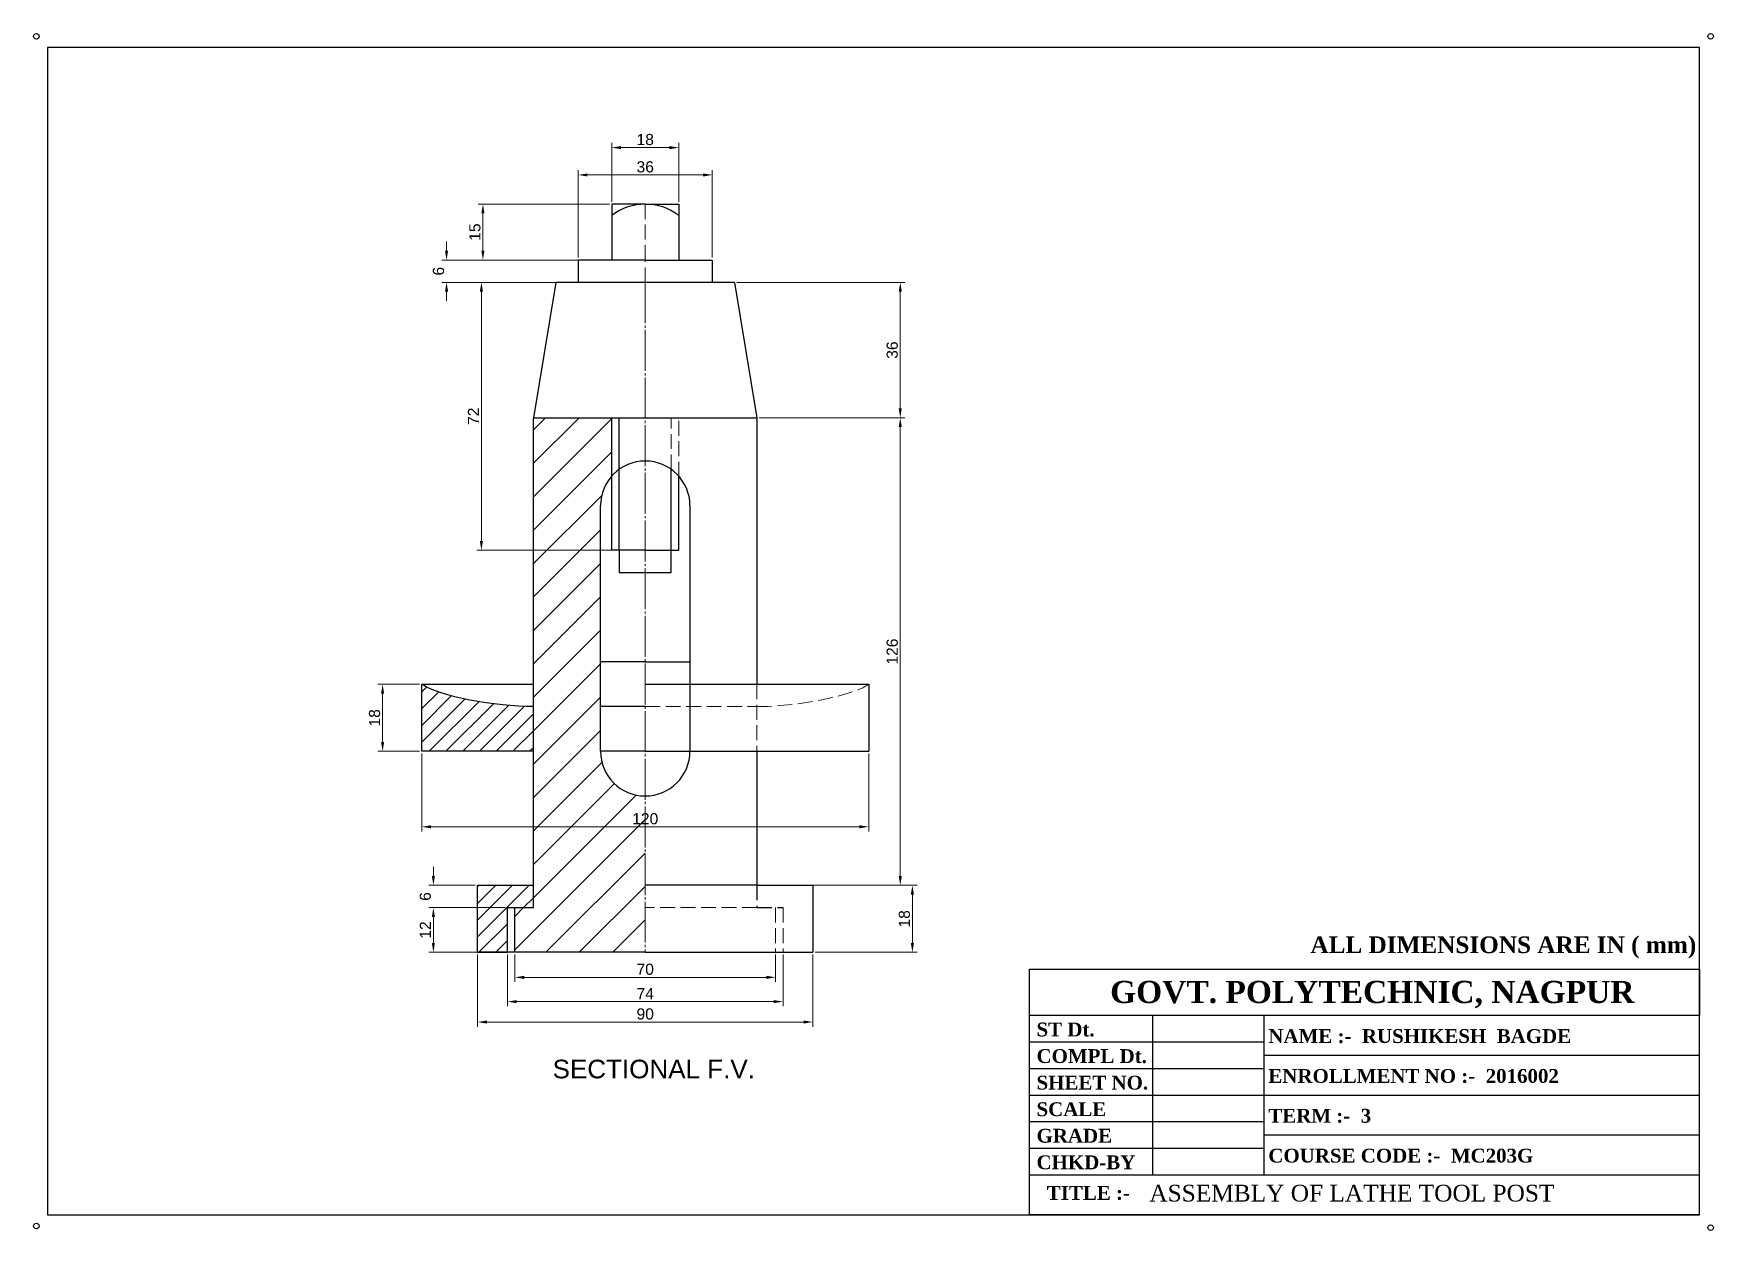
# Model space of a CAD drawing. Header units: millimetres. Extents: x 1063 to 1514, y 1916 to 2238.
import ezdxf

# ---------------------------------------------------------------- set-up
doc = ezdxf.new("R2010")
doc.units = ezdxf.units.MM
doc.linetypes.add('JIS_02_4.0', pattern=[5.5, 4, -1.5])
doc.linetypes.add('JIS_08_11', pattern=[12.8, 11, -0.6, 0.6, -0.6])
doc.styles.get("Standard").update_dxf_attribs({"font": 'arial.ttf'})
doc.dimstyles.new('ISO-25', dxfattribs={"dimtxt": 3, "dimasz": 2.5, "dimexe": 1.25, "dimexo": 0.625, "dimtad": 1, "dimdec": 0, "dimdsep": 46, "dimtxsty": 'Standard', "dimcen": 2.5, "dimadec": 0, "dimazin": 0, "dimtfac": 1, "dimtdec": 0, "dimtofl": 0, "dimtmove": 0, "dimatfit": 3, "dimfxl": 1, "dimlwd": 15, "dimlwe": 15, "dimarcsym": 0})

# ---------------------------------------------------------------- blocks, each defined once
blk = doc.blocks.new('*D3')
at = {"color": 0, "lineweight": 15, "transparency": 16777216}
for p, q in [((1189.63, 2002.84), (1169.13, 2002.84)), ((1170.38, 2000.34), (1170.38, 1993.34)), ((1189.63, 1990.84), (1169.13, 1990.84))]:
    blk.add_line(p, q, dxfattribs=at)
at = {"color": 0, "transparency": 16777216}
for points in [[(1169.96, 2000.34), (1170.79, 2000.34), (1170.38, 2002.84)], [(1169.96, 1993.34), (1170.79, 1993.34), (1170.38, 1990.84)]]:
    blk.add_solid(points, dxfattribs=at)
at = {"layer": 'Defpoints', "color": 0, "transparency": 16777216}
for p in [(1190.26, 2002.84), (1170.38, 1990.84), (1190.26, 1990.84)]:
    blk.add_point(p, dxfattribs=at)
at = {"color": 0, "transparency": 16777216, "insert": (1168.24, 1996.84), "char_height": 3, "attachment_point": 5, "rotation": 90}
blk.add_mtext('12', dxfattribs=at)
blk = doc.blocks.new('*D4')
at = {"color": 0, "lineweight": 15, "transparency": 16777216}
for p, q in [((1170.38, 2011.34), (1170.38, 2013.84)), ((1181.63, 2008.84), (1169.13, 2008.84)), ((1181.63, 2002.84), (1169.13, 2002.84)), ((1170.38, 2000.34), (1170.38, 1997.84))]:
    blk.add_line(p, q, dxfattribs=at)
at = {"color": 0, "transparency": 16777216}
for points in [[(1169.96, 2011.34), (1170.79, 2011.34), (1170.38, 2008.84)], [(1169.96, 2000.34), (1170.79, 2000.34), (1170.38, 2002.84)]]:
    blk.add_solid(points, dxfattribs=at)
at = {"layer": 'Defpoints', "color": 0, "transparency": 16777216}
for p in [(1182.26, 2008.84), (1170.38, 2002.84), (1182.26, 2002.84)]:
    blk.add_point(p, dxfattribs=at)
at = {"color": 0, "transparency": 16777216, "insert": (1168.22, 2005.84), "char_height": 3, "attachment_point": 5, "rotation": 90}
blk.add_mtext('6', dxfattribs=at)
blk = doc.blocks.new('*D5')
at = {"color": 0, "lineweight": 15, "transparency": 16777216}
for p, q in [((1167.26, 2044.22), (1167.26, 2023.32)), ((1287.26, 2044.22), (1287.26, 2023.32)), ((1169.76, 2024.57), (1284.76, 2024.57))]:
    blk.add_line(p, q, dxfattribs=at)
at = {"color": 0, "transparency": 16777216}
for points in [[(1169.76, 2024.98), (1169.76, 2024.15), (1167.26, 2024.57)], [(1284.76, 2024.98), (1284.76, 2024.15), (1287.26, 2024.57)]]:
    blk.add_solid(points, dxfattribs=at)
at = {"layer": 'Defpoints', "color": 0, "transparency": 16777216}
for p in [(1167.26, 2044.84), (1287.26, 2044.84), (1287.26, 2024.57)]:
    blk.add_point(p, dxfattribs=at)
at = {"color": 0, "transparency": 16777216, "insert": (1227.26, 2026.72), "char_height": 3, "attachment_point": 5}
blk.add_mtext('120', dxfattribs=at)
blk = doc.blocks.new('*D6')
at = {"color": 0, "lineweight": 15, "transparency": 16777216}
for p, q in [((1166.63, 2062.84), (1155.5, 2062.84)), ((1156.75, 2060.34), (1156.75, 2047.34)), ((1166.63, 2044.84), (1155.5, 2044.84))]:
    blk.add_line(p, q, dxfattribs=at)
at = {"color": 0, "transparency": 16777216}
for points in [[(1156.34, 2060.34), (1157.17, 2060.34), (1156.75, 2062.84)], [(1156.34, 2047.34), (1157.17, 2047.34), (1156.75, 2044.84)]]:
    blk.add_solid(points, dxfattribs=at)
at = {"layer": 'Defpoints', "color": 0, "transparency": 16777216}
for p in [(1167.26, 2062.84), (1156.75, 2044.84), (1167.26, 2044.84)]:
    blk.add_point(p, dxfattribs=at)
at = {"color": 0, "transparency": 16777216, "insert": (1154.6, 2053.84), "char_height": 3, "attachment_point": 5, "rotation": 90}
blk.add_mtext('18', dxfattribs=at)
blk = doc.blocks.new('*D7')
at = {"color": 0, "lineweight": 15, "transparency": 16777216}
for p, q in [((1272.88, 2008.84), (1300.24, 2008.84)), ((1298.99, 2006.34), (1298.99, 1993.34)), ((1272.88, 1990.84), (1300.24, 1990.84))]:
    blk.add_line(p, q, dxfattribs=at)
at = {"color": 0, "transparency": 16777216}
for points in [[(1298.58, 2006.34), (1299.41, 2006.34), (1298.99, 2008.84)], [(1298.58, 1993.34), (1299.41, 1993.34), (1298.99, 1990.84)]]:
    blk.add_solid(points, dxfattribs=at)
at = {"layer": 'Defpoints', "color": 0, "transparency": 16777216}
for p in [(1272.26, 2008.84), (1272.26, 1990.84), (1298.99, 1990.84)]:
    blk.add_point(p, dxfattribs=at)
at = {"color": 0, "transparency": 16777216, "insert": (1296.84, 1999.84), "char_height": 3, "attachment_point": 5, "rotation": 90}
blk.add_mtext('18', dxfattribs=at)
blk = doc.blocks.new('*D8')
at = {"color": 0, "lineweight": 15, "transparency": 16777216}
for p, q in [((1182.26, 1990.22), (1182.26, 1970.86)), ((1272.26, 1990.22), (1272.26, 1970.86)), ((1184.76, 1972.11), (1269.76, 1972.11))]:
    blk.add_line(p, q, dxfattribs=at)
at = {"color": 0, "transparency": 16777216}
for points in [[(1184.76, 1972.53), (1184.76, 1971.7), (1182.26, 1972.11)], [(1269.76, 1972.53), (1269.76, 1971.7), (1272.26, 1972.11)]]:
    blk.add_solid(points, dxfattribs=at)
at = {"layer": 'Defpoints', "color": 0, "transparency": 16777216}
for p in [(1182.26, 1990.84), (1272.26, 1990.84), (1272.26, 1972.11)]:
    blk.add_point(p, dxfattribs=at)
at = {"color": 0, "transparency": 16777216, "insert": (1227.26, 1974.27), "char_height": 3, "attachment_point": 5}
blk.add_mtext('90', dxfattribs=at)
blk = doc.blocks.new('*D9')
at = {"color": 0, "lineweight": 15, "transparency": 16777216}
for p, q in [((1190.26, 1990.22), (1190.26, 1976.34)), ((1264.26, 1990.22), (1264.26, 1976.34)), ((1192.76, 1977.59), (1261.76, 1977.59))]:
    blk.add_line(p, q, dxfattribs=at)
at = {"color": 0, "transparency": 16777216}
for points in [[(1192.76, 1978.01), (1192.76, 1977.18), (1190.26, 1977.59)], [(1261.76, 1978.01), (1261.76, 1977.18), (1264.26, 1977.59)]]:
    blk.add_solid(points, dxfattribs=at)
at = {"layer": 'Defpoints', "color": 0, "transparency": 16777216}
for p in [(1190.26, 1990.84), (1264.26, 1990.84), (1264.26, 1977.59)]:
    blk.add_point(p, dxfattribs=at)
at = {"color": 0, "transparency": 16777216, "insert": (1227.26, 1979.72), "char_height": 3, "attachment_point": 5}
blk.add_mtext('74', dxfattribs=at)
blk = doc.blocks.new('*D10')
at = {"color": 0, "lineweight": 15, "transparency": 16777216}
for p, q in [((1192.26, 1990.22), (1192.26, 1982.87)), ((1262.26, 1990.22), (1262.26, 1982.87)), ((1194.76, 1984.12), (1259.76, 1984.12))]:
    blk.add_line(p, q, dxfattribs=at)
at = {"color": 0, "transparency": 16777216}
for points in [[(1194.76, 1984.54), (1194.76, 1983.7), (1192.26, 1984.12)], [(1259.76, 1984.54), (1259.76, 1983.7), (1262.26, 1984.12)]]:
    blk.add_solid(points, dxfattribs=at)
at = {"layer": 'Defpoints', "color": 0, "transparency": 16777216}
for p in [(1192.26, 1990.84), (1262.26, 1990.84), (1262.26, 1984.12)]:
    blk.add_point(p, dxfattribs=at)
at = {"color": 0, "transparency": 16777216, "insert": (1227.26, 1986.28), "char_height": 3, "attachment_point": 5}
blk.add_mtext('70', dxfattribs=at)
blk = doc.blocks.new('*D13')
at = {"color": 0, "lineweight": 15, "transparency": 16777216}
for p, q in [((1257.88, 2134.45), (1296.98, 2134.45)), ((1295.73, 2011.34), (1295.73, 2131.95)), ((1257.88, 2008.84), (1296.98, 2008.84))]:
    blk.add_line(p, q, dxfattribs=at)
at = {"color": 0, "transparency": 16777216}
for points in [[(1295.32, 2131.95), (1296.15, 2131.95), (1295.73, 2134.45)], [(1295.32, 2011.34), (1296.15, 2011.34), (1295.73, 2008.84)]]:
    blk.add_solid(points, dxfattribs=at)
at = {"layer": 'Defpoints', "color": 0, "transparency": 16777216}
for p in [(1257.26, 2134.45), (1295.73, 2134.45), (1257.26, 2008.84)]:
    blk.add_point(p, dxfattribs=at)
at = {"color": 0, "transparency": 16777216, "insert": (1293.58, 2071.64), "char_height": 3, "attachment_point": 5, "rotation": 90}
blk.add_mtext('126', dxfattribs=at)
blk = doc.blocks.new('*D14')
at = {"color": 0, "lineweight": 15, "transparency": 16777216}
for p, q in [((1226.63, 2170.84), (1182.02, 2170.84)), ((1183.27, 2168.34), (1183.27, 2101.34)), ((1226.63, 2098.84), (1182.02, 2098.84))]:
    blk.add_line(p, q, dxfattribs=at)
at = {"color": 0, "transparency": 16777216}
for points in [[(1182.86, 2168.34), (1183.69, 2168.34), (1183.27, 2170.84)], [(1182.86, 2101.34), (1183.69, 2101.34), (1183.27, 2098.84)]]:
    blk.add_solid(points, dxfattribs=at)
at = {"layer": 'Defpoints', "color": 0, "transparency": 16777216}
for p in [(1227.26, 2170.84), (1183.27, 2098.84), (1227.26, 2098.84)]:
    blk.add_point(p, dxfattribs=at)
at = {"color": 0, "transparency": 16777216, "insert": (1181.14, 2134.84), "char_height": 3, "attachment_point": 5, "rotation": 90}
blk.add_mtext('72', dxfattribs=at)
blk = doc.blocks.new('*D15')
at = {"color": 0, "lineweight": 15, "transparency": 16777216}
for p, q in [((1173.92, 2179.34), (1173.92, 2181.84)), ((1208.63, 2176.84), (1172.67, 2176.84)), ((1208.63, 2170.84), (1172.67, 2170.84)), ((1173.92, 2168.34), (1173.92, 2165.84))]:
    blk.add_line(p, q, dxfattribs=at)
at = {"color": 0, "transparency": 16777216}
for points in [[(1173.5, 2179.34), (1174.33, 2179.34), (1173.92, 2176.84)], [(1173.5, 2168.34), (1174.33, 2168.34), (1173.92, 2170.84)]]:
    blk.add_solid(points, dxfattribs=at)
at = {"layer": 'Defpoints', "color": 0, "transparency": 16777216}
for p in [(1209.26, 2176.84), (1173.92, 2170.84), (1209.26, 2170.84)]:
    blk.add_point(p, dxfattribs=at)
at = {"color": 0, "transparency": 16777216, "insert": (1171.76, 2173.84), "char_height": 3, "attachment_point": 5, "rotation": 90}
blk.add_mtext('6', dxfattribs=at)
blk = doc.blocks.new('*D16')
at = {"color": 0, "lineweight": 15, "transparency": 16777216}
for p, q in [((1217.63, 2191.84), (1182.44, 2191.84)), ((1183.69, 2189.34), (1183.69, 2179.34)), ((1217.63, 2176.84), (1182.44, 2176.84))]:
    blk.add_line(p, q, dxfattribs=at)
at = {"color": 0, "transparency": 16777216}
for points in [[(1183.27, 2189.34), (1184.11, 2189.34), (1183.69, 2191.84)], [(1183.27, 2179.34), (1184.11, 2179.34), (1183.69, 2176.84)]]:
    blk.add_solid(points, dxfattribs=at)
at = {"layer": 'Defpoints', "color": 0, "transparency": 16777216}
for p in [(1218.26, 2191.84), (1183.69, 2176.84), (1218.26, 2176.84)]:
    blk.add_point(p, dxfattribs=at)
at = {"color": 0, "transparency": 16777216, "insert": (1181.53, 2184.34), "char_height": 3, "attachment_point": 5, "rotation": 90}
blk.add_mtext('15', dxfattribs=at)
blk = doc.blocks.new('*D17')
at = {"color": 0, "lineweight": 15, "transparency": 16777216}
for p, q in [((1209.26, 2177.47), (1209.26, 2200.94)), ((1245.26, 2177.47), (1245.26, 2200.94)), ((1211.76, 2199.69), (1242.76, 2199.69))]:
    blk.add_line(p, q, dxfattribs=at)
at = {"color": 0, "transparency": 16777216}
for points in [[(1211.76, 2200.11), (1211.76, 2199.28), (1209.26, 2199.69)], [(1242.76, 2200.11), (1242.76, 2199.28), (1245.26, 2199.69)]]:
    blk.add_solid(points, dxfattribs=at)
at = {"layer": 'Defpoints', "color": 0, "transparency": 16777216}
for p in [(1245.26, 2199.69), (1209.26, 2176.84), (1245.26, 2176.84)]:
    blk.add_point(p, dxfattribs=at)
at = {"color": 0, "transparency": 16777216, "insert": (1227.26, 2201.85), "char_height": 3, "attachment_point": 5}
blk.add_mtext('36', dxfattribs=at)
blk = doc.blocks.new('*D18')
at = {"color": 0, "lineweight": 15, "transparency": 16777216}
for p, q in [((1218.26, 2192.47), (1218.26, 2208.28)), ((1220.76, 2207.03), (1233.76, 2207.03)), ((1236.26, 2192.47), (1236.26, 2208.28))]:
    blk.add_line(p, q, dxfattribs=at)
at = {"color": 0, "transparency": 16777216}
for points in [[(1220.76, 2207.45), (1220.76, 2206.61), (1218.26, 2207.03)], [(1233.76, 2207.45), (1233.76, 2206.61), (1236.26, 2207.03)]]:
    blk.add_solid(points, dxfattribs=at)
at = {"layer": 'Defpoints', "color": 0, "transparency": 16777216}
for p in [(1236.26, 2207.03), (1218.26, 2191.84), (1236.26, 2191.84)]:
    blk.add_point(p, dxfattribs=at)
at = {"color": 0, "transparency": 16777216, "insert": (1227.26, 2209.19), "char_height": 3, "attachment_point": 5}
blk.add_mtext('18', dxfattribs=at)
blk = doc.blocks.new('*D19')
at = {"color": 0, "lineweight": 15, "transparency": 16777216}
for p, q in [((1251.88, 2170.84), (1296.98, 2170.84)), ((1295.73, 2168.34), (1295.73, 2136.95)), ((1257.88, 2134.45), (1296.98, 2134.45))]:
    blk.add_line(p, q, dxfattribs=at)
at = {"color": 0, "transparency": 16777216}
for points in [[(1295.32, 2168.34), (1296.15, 2168.34), (1295.73, 2170.84)], [(1295.32, 2136.95), (1296.15, 2136.95), (1295.73, 2134.45)]]:
    blk.add_solid(points, dxfattribs=at)
at = {"layer": 'Defpoints', "color": 0, "transparency": 16777216}
for p in [(1251.26, 2170.84), (1257.26, 2134.45), (1295.73, 2134.45)]:
    blk.add_point(p, dxfattribs=at)
at = {"color": 0, "transparency": 16777216, "insert": (1293.58, 2152.64), "char_height": 3, "attachment_point": 5, "rotation": 90}
blk.add_mtext('36', dxfattribs=at)

msp = doc.modelspace()

# ---------------------------------------------------------------- hatches: boundary and pattern name
h = msp.add_hatch()
h.set_pattern_fill('ANSI31', color=256, scale=2)
h.paths.add_polyline_path([(1197.26, 2012.45), (1197.26, 2008.84), (1197.26, 2002.84), (1192.26, 2002.84), (1192.26, 1990.84), (1227.26, 1990.84), (1227.26, 2032.84, -0.414214), (1215.26, 2044.84), (1215.26, 2062.84), (1215.26, 2110.84, -0.182676), (1218.26, 2118.78), (1218.26, 2134.45), (1197.26, 2134.45)])
h = msp.add_hatch()
h.set_pattern_fill('ANSI31', color=256)
edge = h.paths.add_edge_path()
edge.add_spline(control_points=[(1197.26, 2056.84), (1187.06, 2056.84), (1171.98, 2059.55), (1167.26, 2062.84)], knot_values=[0, 0, 0, 0, 30.594117, 30.594117, 30.594117, 30.594117], degree=3, periodic=0)
edge.add_line((1167.26, 2062.84), (1167.26, 2044.84))
edge.add_line((1167.26, 2044.84), (1197.26, 2044.84))
edge.add_line((1197.26, 2044.84), (1197.26, 2056.84))
h.paths.add_polyline_path([(1190.26, 2002.84), (1197.26, 2002.84), (1197.26, 2008.84), (1182.26, 2008.84), (1182.26, 1990.84), (1190.26, 1990.84)])

# ---------------------------------------------------------------- linework, layer by layer
for p, q in [((1066.78, 2233.94), (1066.78, 1920.32)), ((1510.32, 2233.94), (1066.78, 2233.94)), ((1510.32, 1920.32), (1510.32, 2233.94)), ((1227.26, 2191.84), (1218.26, 2191.84)), ((1218.26, 2191.84), (1218.26, 2176.84)), ((1227.26, 2191.84), (1236.26, 2191.84)), ((1236.26, 2191.84), (1236.26, 2176.84)), ((1227.26, 2176.84), (1209.26, 2176.84)), ((1209.26, 2176.84), (1209.26, 2170.84)), ((1227.26, 2176.84), (1245.26, 2176.84)), ((1245.26, 2176.84), (1245.26, 2170.84)), ((1203.26, 2170.84), (1197.26, 2134.45)), ((1227.26, 2170.84), (1203.26, 2170.84)), ((1251.26, 2170.84), (1227.26, 2170.84)), ((1251.26, 2170.84), (1257.26, 2134.45)), ((1197.26, 2008.84), (1197.26, 2134.45)), ((1197.26, 2012.45), (1197.26, 2134.45)), ((1197.26, 2134.45), (1257.26, 2134.45)), ((1218.26, 2098.84), (1218.26, 2134.45)), ((1220.26, 2098.84), (1220.26, 2134.45)), ((1257.26, 2134.45), (1257.26, 2062.84)), ((1257.26, 2134.45), (1257.26, 2134.45)), ((1234.26, 2098.84), (1234.26, 2120.59)), ((1236.26, 2098.84), (1236.26, 2118.64)), ((1215.26, 2062.84), (1215.26, 2110.84)), ((1239.26, 2110.84), (1239.26, 2044.84)), ((1227.26, 2098.84), (1218.26, 2098.84)), ((1220.26, 2098.84), (1220.26, 2092.84)), ((1227.26, 2098.84), (1236.26, 2098.84)), ((1234.26, 2092.84), (1234.26, 2098.84)), ((1220.26, 2092.84), (1234.26, 2092.84)), ((1227.26, 2068.84), (1215.26, 2068.84)), ((1227.26, 2068.84), (1239.26, 2068.84)), ((1167.26, 2044.84), (1167.26, 2062.84)), ((1167.26, 2062.84), (1197.26, 2062.84)), ((1215.26, 2044.84), (1215.26, 2062.84)), ((1227.26, 2062.84), (1287.26, 2062.84)), ((1287.26, 2062.84), (1287.26, 2044.84)), ((1227.26, 2056.84), (1215.26, 2056.84)), ((1197.26, 2044.84), (1167.26, 2044.84)), ((1227.26, 2044.84), (1215.26, 2044.84)), ((1227.26, 2044.84), (1287.26, 2044.84)), ((1257.26, 2044.84), (1257.26, 2008.84)), ((1182.26, 1990.84), (1182.26, 2008.84)), ((1182.26, 2008.84), (1197.26, 2008.84)), ((1197.26, 2002.84), (1197.26, 2008.84)), ((1257.26, 2008.84), (1227.26, 2008.84)), ((1257.26, 2008.84), (1272.26, 2008.84)), ((1272.26, 2008.84), (1272.26, 1990.84)), ((1190.26, 1990.84), (1190.26, 2002.84)), ((1190.26, 2002.84), (1197.26, 2002.84)), ((1192.26, 1990.84), (1192.26, 2002.84)), ((1227.26, 1990.84), (1182.26, 1990.84)), ((1182.26, 1990.84), (1190.26, 1990.84)), ((1227.26, 1990.84), (1272.26, 1990.84)), ((1330.39, 1920.32), (1330.39, 1986.33)), ((1330.39, 1986.33), (1510.32, 1986.33)), ((1510.32, 1986.33), (1510.32, 1973.83)), ((1510.32, 1973.83), (1330.39, 1973.83)), ((1363.52, 1931), (1363.52, 1973.83)), ((1393.4, 1931), (1393.4, 1973.83)), ((1393.4, 1966.69), (1330.39, 1966.69)), ((1510.32, 1963.12), (1393.4, 1963.12)), ((1393.4, 1959.56), (1330.39, 1959.56)), ((1510.32, 1952.42), (1330.39, 1952.42)), ((1393.4, 1952.42), (1330.39, 1952.42)), ((1393.4, 1945.28), (1330.39, 1945.28)), ((1510.32, 1941.71), (1393.4, 1941.71)), ((1393.4, 1938.14), (1330.39, 1938.14)), ((1510.32, 1931), (1330.39, 1931)), ((1066.78, 1920.32), (1510.32, 1920.32)), ((1510.32, 1920.32), (1330.39, 1920.32))]:
    msp.add_line(p, q)
at = {"linetype": 'JIS_02_4.0', "lineweight": 15}
for p, q in [((1227.26, 2176.84), (1227.26, 2191.84)), ((1227.26, 2170.84), (1227.26, 2176.84)), ((1234.26, 2120.59), (1234.26, 2134.45)), ((1236.26, 2118.64), (1236.26, 2134.45)), ((1257.26, 2062.84), (1257.26, 2044.84)), ((1227.26, 2056.84), (1257.26, 2056.84)), ((1257.26, 2002.84), (1227.26, 2002.84)), ((1262.26, 2002.84), (1262.26, 1990.84)), ((1264.26, 2002.84), (1264.26, 1990.84))]:
    msp.add_line(p, q, dxfattribs=at)
at = {"linetype": 'JIS_08_11', "lineweight": 15}
msp.add_line((1227.26, 2170.84), (1227.26, 1990.84), dxfattribs=at)
at = {"linetype": 'JIS_02_4.0'}
for p, q in [((1257.26, 2008.84), (1257.26, 2002.84)), ((1257.26, 2002.84), (1264.26, 2002.84))]:
    msp.add_line(p, q, dxfattribs=at)
for centre in [(1063.79, 2236.93), (1513.31, 2236.93), (1063.79, 1917.31), (1513.31, 1916.87)]:
    msp.add_circle(centre, 0.747)
for centre, radius, start, end in [((1227.26, 2176.84), 15, 53.1301, 126.8699), ((1227.26, 2110.84), 12, 0, 180), ((1227.26, 2044.84), 12, 180, 0)]:
    msp.add_arc(centre, radius, start, end)
msp.add_open_spline([(1197.26, 2056.84), (1187.06, 2056.84), (1171.98, 2059.55), (1167.26, 2062.84)], degree=3)
at = {"linetype": 'JIS_02_4.0', "lineweight": 15}
msp.add_open_spline([(1257.26, 2056.84), (1267.46, 2056.84), (1282.54, 2059.55), (1287.26, 2062.84)], degree=3, dxfattribs=at)

# ---------------------------------------------------------------- texts
at = {"insert": (1405.86, 1995.11), "char_height": 4.4802, "attachment_point": 1}
msp.add_mtext('{\\fTimes New Roman|b1|i0|c0|p18;ALL DIMENSIONS ARE IN ( mm) }', dxfattribs=at)
at = {"attachment_point": 1}
for s, width, gutter_width, heights, insert, char_height in [('{\\fTimes New Roman|b1|i0|c0|p18;GOVT. POLYTECHNIC, NAGPUR}', 147.1147, 18.67, [0], (1352.08, 1983.17), 5.9494), ('{\\fTimes New Roman|b1|i0|c0|p18;ST Dt.}', 34.5929, 18.67, [0], (1332.32, 1971.97), 3.7184), ('{\\fTimes New Roman|b1|i0|c0|p18;NAME :-  RUSHIKESH  BAGDE}', 91.1316, 18.67, [0], (1394.56, 1970.2), 3.7184), ('{\\H2x;SECTIONAL F.V. } ', 145.5292, 12.5, [0], (1202.39, 1961.99), 2.5), ('{\\fTimes New Roman|b1|i0|c0|p18;COMPL Dt.}', 34.5929, 18.67, [0], (1332.32, 1964.83), 3.7184), ('{\\fTimes New Roman|b1|i0|c0|p18;SHEET NO.}', 34.5929, 18.67, [0], (1332.32, 1957.69), 3.7184), ('{\\fTimes New Roman|b1|i0|c0|p18;ENROLLMENT NO :-  2016002}', 84.2085, 18.67, [0], (1394.56, 1959.49), 3.7184), ('{\\fTimes New Roman|b1|i0|c0|p18;SCALE}', 34.5929, 18.67, [0], (1332.32, 1950.55), 3.7184), ('{\\fTimes New Roman|b1|i0|c0|p18;TERM :-  3}', 57.4776, 18.67, [3.79], (1394.56, 1948.79), 3.7184), ('{\\fTimes New Roman|b1|i0|c0|p18;GRADE}', 34.5929, 18.67, [0], (1332.32, 1943.42), 3.7184), ('{\\fTimes New Roman|b1|i0|c0|p18;CHKD-BY}', 34.5929, 18.67, [0], (1332.32, 1936.28), 3.7184), ('{\\fTimes New Roman|b1|i0|c0|p18;COURSE CODE :-  MC203G}', 74.8828, 18.67, [0], (1394.56, 1938.08), 3.7184), ('{\\fTimes New Roman|b1|i0|c0|p18;TITLE :-}', 34.5929, 18.67, [0], (1335.08, 1928.06), 3.7184), ('{\\fTimes New Roman|b0|i0|c0|p18;ASSEMBLY OF LATHE TOOL POST}', 151.0551, 12.5, [0], (1362.61, 1928.39), 4.5)]:
    msp.add_mtext_dynamic_manual_height_columns(s, width=width, gutter_width=gutter_width, heights=heights, dxfattribs=dict(at, insert=insert, char_height=char_height))

# ---------------------------------------------------------------- dimensions: what is measured, and where the dimension line sits
for base, p1, p2, picture, middle in [((1236.26, 2207.03), (1218.26, 2191.84), (1236.26, 2191.84), '*D18', (1227.26, 2209.19)), ((1245.26, 2199.69), (1209.26, 2176.84), (1245.26, 2176.84), '*D17', (1227.26, 2201.85)), ((1287.26, 2024.57), (1167.26, 2044.84), (1287.26, 2044.84), '*D5', (1227.26, 2026.72)), ((1262.26, 1984.12), (1192.26, 1990.84), (1262.26, 1990.84), '*D10', (1227.26, 1986.28))]:
    dim = msp.add_linear_dim(base=base, p1=p1, p2=p2, dimstyle='ISO-25')
    dim.commit()
    dim.dimension.update_dxf_attribs({"geometry": picture, "text_midpoint": middle})
for base, p1, p2, picture, middle in [((1183.69, 2176.84), (1218.26, 2191.84), (1218.26, 2176.84), '*D16', (1181.53, 2184.34)), ((1183.27, 2098.84), (1227.26, 2170.84), (1227.26, 2098.84), '*D14', (1181.14, 2134.84)), ((1295.73, 2134.45), (1251.26, 2170.84), (1257.26, 2134.45), '*D19', (1293.58, 2152.64)), ((1295.73, 2134.45), (1257.26, 2008.84), (1257.26, 2134.45), '*D13', (1293.58, 2071.64)), ((1156.75, 2044.84), (1167.26, 2062.84), (1167.26, 2044.84), '*D6', (1154.6, 2053.84)), ((1170.38, 2002.84), (1182.26, 2008.84), (1182.26, 2002.84), '*D4', (1168.22, 2005.84)), ((1170.38, 1990.84), (1190.26, 2002.84), (1190.26, 1990.84), '*D3', (1168.24, 1996.84))]:
    dim = msp.add_linear_dim(base=base, p1=p1, p2=p2, angle=90, dimstyle='ISO-25')
    dim.commit()
    dim.dimension.update_dxf_attribs({"geometry": picture, "text_midpoint": middle})
for base, p1, p2, picture, middle in [((1173.92, 2170.84), (1209.26, 2176.84), (1209.26, 2170.84), '*D15', (1173.92, 2173.84)), ((1298.99, 1990.84), (1272.26, 2008.84), (1272.26, 1990.84), '*D7', (1298.99, 1999.84))]:
    dim = msp.add_linear_dim(base=base, p1=p1, p2=p2, angle=90, dimstyle='ISO-25')
    dim.commit()
    dim.dimension.update_dxf_attribs({"geometry": picture, "text_midpoint": middle, "dimtype": 160})
for base, p1, p2, picture, middle in [((1272.26, 1972.11), (1182.26, 1990.84), (1272.26, 1990.84), '*D8', (1227.26, 1972.11)), ((1264.26, 1977.59), (1190.26, 1990.84), (1264.26, 1990.84), '*D9', (1227.26, 1977.59))]:
    dim = msp.add_linear_dim(base=base, p1=p1, p2=p2, dimstyle='ISO-25')
    dim.commit()
    dim.dimension.update_dxf_attribs({"geometry": picture, "text_midpoint": middle, "dimtype": 160})

doc.saveas('drawing.dxf')
